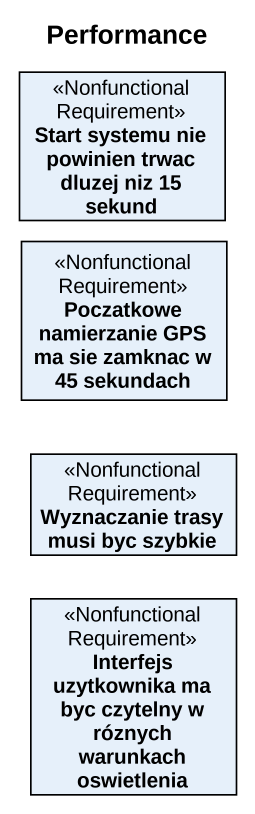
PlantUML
@startuml
title Performance
hide circle
hide empty members
class "Start systemu nie powinien trwac dluzej niz 15 sekund" as Start_systemu_nie_powinien <<NonfunctionalRequirement>>
class "Poczatkowe namierzanie GPS ma sie zamknac w 45 sekundach" as Poczatkowe_namierzanie_GPS <<NonfunctionalRequirement>>
class "Wyznaczanie trasy musi byc szybkie" as Wyznaczanie_trasy_musi_byc <<NonfunctionalRequirement>>
class "Interfejs uzytkownika ma byc czytelny w róznych warunkach oswietlenia" as Interfejs_uzytkownika_ma <<NonfunctionalRequirement>>
@enduml
